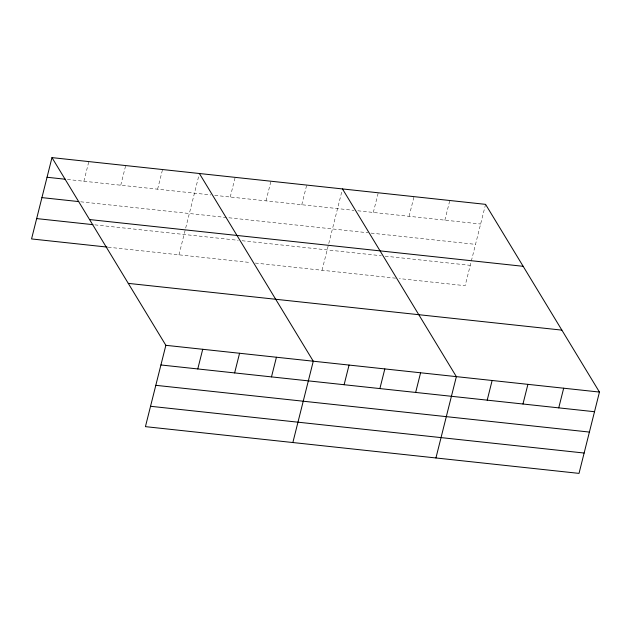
<?xml version="1.0" encoding="UTF-8"?>
<svg xmlns="http://www.w3.org/2000/svg" width="631" height="631" viewBox="0 0 631 631"><rect width="100%" height="100%" fill="white"/><g stroke="black" fill="none" stroke-linecap="round" stroke-linejoin="round"><path stroke-width="0.47" stroke-dasharray="3.15 2.37" d="M83.899 181.239L88.829 161.583M120.75 185.214L125.687 165.559M157.608 189.19L162.546 169.534M178.967 254.829L199.159 174.44M230.236 197.014L235.166 177.366M266.006 200.871L270.944 181.223M301.776 204.728L306.713 185.08M322.055 270.257L342.483 188.937M373.315 212.442L378.253 192.794M409.093 216.299L414.023 196.651M444.863 220.156L449.8 200.508M485.57 204.357L465.142 285.685L399.399 278.594M67.407 179.464L210.896 194.932M214.761 195.35L353.983 210.36M357.848 210.778L480.633 224.013M80.721 201.802L368.204 232.792M371.107 233.107L475.522 244.363M94.855 224.857L238.226 240.316M242.091 240.734L381.305 255.744M385.178 256.162L470.253 265.335M108.169 247.194L250.515 262.543M255.35 263.064L395.534 278.176"/><path stroke-width="0.95" d="M51.979 157.616L165.858 345.315L145.43 426.643L579.021 473.384L599.45 392.064L485.57 204.357L51.979 157.616L31.55 238.936L107.199 247.092M197.779 368.946L202.717 349.29M234.629 372.913L239.567 353.265M271.488 376.888L276.425 357.241M292.855 442.536L313.276 361.208L199.396 173.509M344.116 384.721L349.053 365.065M379.886 388.578L384.823 368.922M415.655 392.435L420.593 372.779M435.934 457.956L456.363 376.636L342.483 188.937M487.203 400.149L492.133 380.493M522.973 404.006L527.91 384.35M558.743 407.863L563.68 388.207M47.041 177.264L65.466 179.251M41.93 197.613L78.78 201.589M89.555 219.556L523.146 266.306M36.661 218.586L92.915 224.652M128.274 283.374L561.866 330.123M165.858 345.315L599.45 392.064M160.921 364.97L594.512 411.72M155.81 385.32L589.401 432.069M150.541 406.285L584.132 453.034"/></g></svg>
